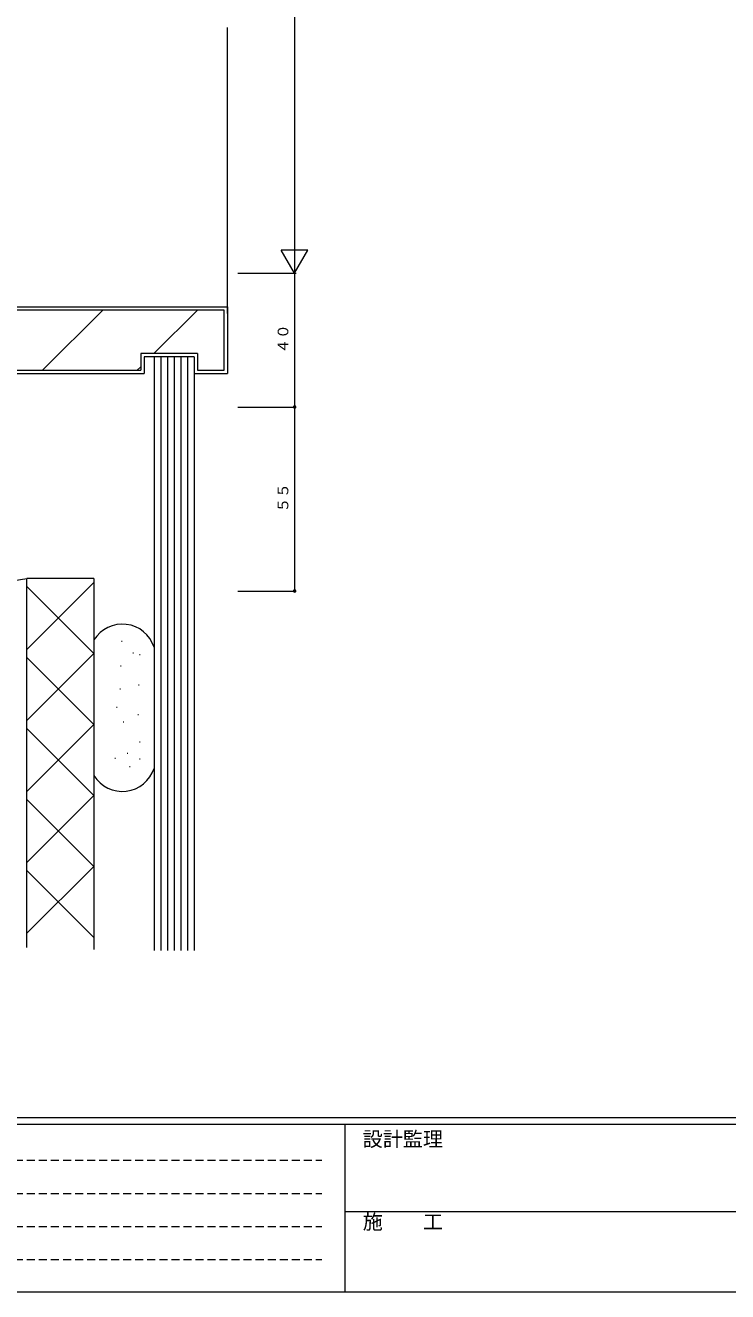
# Model space of a CAD drawing. Units: millimetres, scale not verified. Extents: x -567 to 567, y -403 to 403.
# Drawn here: x -290.2 to -80.2, y -403 to -24.5 of the extents above; entities that cross this region are included whole.
import ezdxf
from ezdxf.enums import TextEntityAlignment as Align

# ---------------------------------------------------------------- set-up
doc = ezdxf.new("R2010")
doc.units = ezdxf.units.MM
doc.header["$LTSCALE"] = 2
doc.linetypes.add('DASHED1', pattern=[1.8, 1.2, -0.6])
for name, color, linetype, lineweight in [('0-0_0', 3, 'Continuous', 9), ('0-2_YKK_ZWAK', 6, 'Continuous', 9), ('0-6_YKK_D', 7, 'Continuous', 9)]:
    doc.layers.add(name, color=color, linetype=linetype, lineweight=lineweight)
doc.styles.add('ＭＳ ゴシック', font='')
doc.styles.get('ＭＳ ゴシック').set_extended_font_data('MS Gothic')

msp = doc.modelspace()

# ---------------------------------------------------------------- linework, layer by layer
at = {"layer": '0-0_0'}
for p, q in [((-229.726, -110.569), (-229.726, -25.066)), ((-342.726, -108.569), (-229.726, -108.569)), ((-230.726, -109.569), (-341.726, -109.569)), ((-285.079, -127.569), (-267.079, -109.569)), ((-251.795, -122.569), (-238.795, -109.569)), ((-230.726, -127.569), (-230.726, -109.569)), ((-229.726, -108.569), (-229.726, -128.569)), ((-255.726, -122.569), (-255.726, -127.569)), ((-238.726, -122.569), (-255.726, -122.569)), ((-254.726, -123.569), (-254.726, -128.569)), ((-239.726, -123.569), (-254.726, -123.569)), ((-251.726, -123.569), (-251.726, -301)), ((-249.726, -123.569), (-249.726, -301)), ((-247.726, -123.569), (-247.726, -301)), ((-245.726, -123.569), (-245.726, -301)), ((-243.726, -123.569), (-243.726, -301)), ((-241.726, -123.569), (-241.726, -301)), ((-239.726, -123.569), (-239.726, -128.569)), ((-238.726, -122.569), (-238.726, -127.569)), ((-356.726, -128.569), (-254.726, -128.569)), ((-355.726, -127.569), (-255.726, -127.569)), ((-256.795, -127.569), (-255.726, -126.5)), ((-239.726, -128.569), (-239.726, -301)), ((-239.726, -128.569), (-229.726, -128.569)), ((-238.726, -127.569), (-230.726, -127.569)), ((-439.726, -213.566), (-289.726, -189.81)), ((-289.726, -300.137), (-289.726, -189.81)), ((-269.726, -189.81), (-289.726, -189.81)), ((-289.726, -211.024), (-269.726, -191.024)), ((-289.726, -192.237), (-269.726, -212.237)), ((-269.726, -189.81), (-269.726, -300.76)), ((-261.512, -208.573), (-261.312, -208.573)), ((-289.726, -232.237), (-269.726, -212.237)), ((-289.726, -213.45), (-269.726, -233.45)), ((-258.067, -212.018), (-257.867, -212.018)), ((-256.098, -212.51), (-255.898, -212.51)), ((-261.758, -215.955), (-261.558, -215.955)), ((-262.004, -222.845), (-261.804, -222.845)), ((-256.344, -221.615), (-256.144, -221.615)), ((-262.988, -228.258), (-262.788, -228.258)), ((-256.59, -230.473), (-256.39, -230.473)), ((-289.726, -253.45), (-269.726, -233.45)), ((-289.726, -234.663), (-269.726, -254.663)), ((-261.02, -232.687), (-260.82, -232.687)), ((-259.789, -242.038), (-259.589, -242.038)), ((-256.098, -238.593), (-255.898, -238.593)), ((-263.48, -243.514), (-263.28, -243.514)), ((-259.051, -245.975), (-258.851, -245.975)), ((-256.098, -243.76), (-255.898, -243.76)), ((-289.726, -274.663), (-269.726, -254.663)), ((-289.726, -255.876), (-269.726, -275.876)), ((-289.726, -295.876), (-269.726, -275.876)), ((-289.726, -277.09), (-269.726, -297.09))]:
    msp.add_line(p, q, dxfattribs=at)
for centre, start, end in [((-261.226, -213.457), 18.19487, 148.21167), ((-261.226, -243.457), 211.78833, 341.80513)]:
    msp.add_arc(centre, 10, start, end, dxfattribs=at)
at = {"layer": '0-2_YKK_ZWAK'}
for p, q in [((-209.726, 52.512), (-209.726, -98.569)), ((-209.726, -98.569), (-213.726, -91.64)), ((-205.726, -91.64), (-213.726, -91.64)), ((-209.726, -98.569), (-205.726, -91.64)), ((-226.726, -98.569), (-209.226, -98.569)), ((-226.726, -98.569), (-209.226, -98.569)), ((-209.726, -98.569), (-209.726, -138.569)), ((-226.726, -138.569), (-209.226, -138.569)), ((-226.726, -138.569), (-209.226, -138.569)), ((-209.726, -138.569), (-209.726, -193.569)), ((-226.726, -193.569), (-209.226, -193.569))]:
    msp.add_line(p, q, dxfattribs=at)
for centre, start, end in [((-209.726, -138.569), 0, 180), ((-209.726, -138.569), 0, 180), ((-209.726, -138.569), 180, 0), ((-209.726, -138.569), 180, 0), ((-209.726, -193.569), 0, 180), ((-209.726, -193.569), 180, 0)]:
    msp.add_arc(centre, 0.375, start, end, dxfattribs=at)
at = {"layer": '0-6_YKK_D'}
for p, q in [((537.274, -351), (-562.726, -351)), ((483.274, -353), (-562.726, -353)), ((-194.726, -353), (-194.726, -403)), ((-194.726, -378.999), (-10.726, -378.999)), ((-562.726, -403), (483.274, -403))]:
    msp.add_line(p, q, dxfattribs=at)
at = {"layer": '0-6_YKK_D', "linetype": 'DASHED1'}
for p, q in [((-556.157, -363.732), (-201.596, -363.732)), ((-556.157, -373.63), (-201.596, -373.63)), ((-556.157, -383.528), (-201.596, -383.528)), ((-556.157, -393.426), (-201.596, -393.426))]:
    msp.add_line(p, q, dxfattribs=at)

# ---------------------------------------------------------------- texts
at = {"layer": '0-2_YKK_ZWAK', "style": 'ＭＳ ゴシック'}
for s, p in [('４０', (-210.626, -122.55)), ('５５', (-210.626, -170.05))]:
    msp.add_text(s, height=3.189, rotation=90, dxfattribs=at).set_placement(p, align=Align.BOTTOM_LEFT)
at = {"layer": '0-6_YKK_D', "style": 'ＭＳ ゴシック'}
for s, p in [('設計監理', (-189.341, -360.904)), ('施\u3000\u3000工', (-189.341, -385.649))]:
    msp.add_text(s, height=4.399, dxfattribs=at).set_placement(p, align=Align.BOTTOM_LEFT)

doc.saveas('drawing.dxf')
